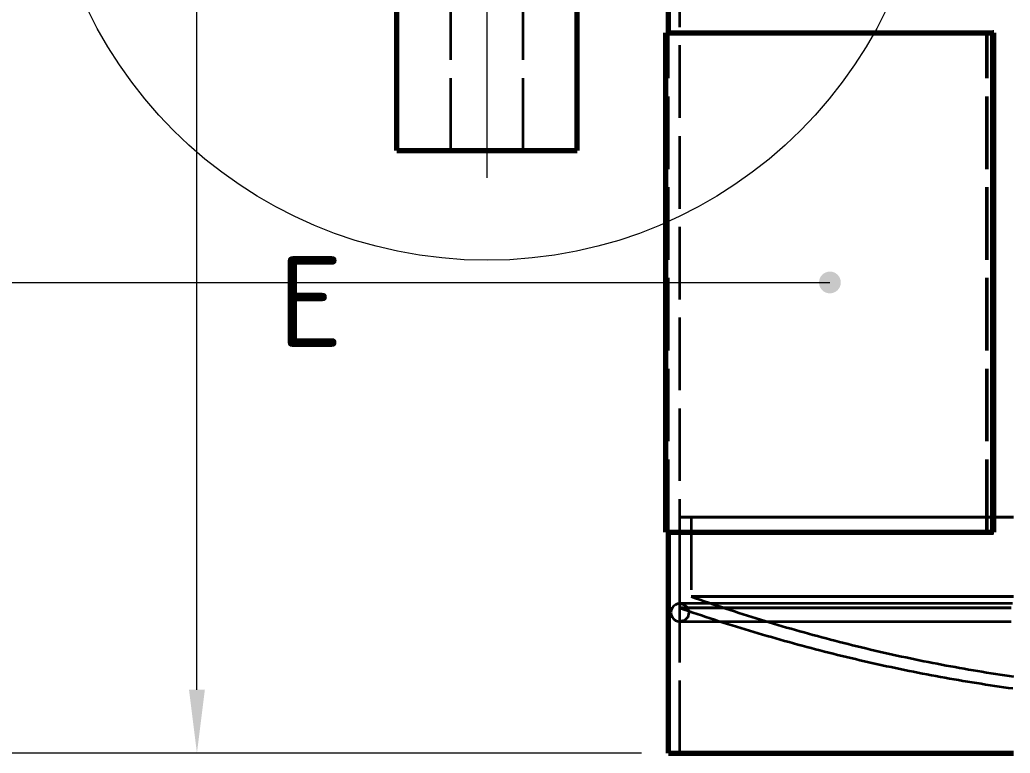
# Model space of a CAD drawing. Header units: millimetres. Extents: x 0 to 2382, y 0 to 420.
# Drawn here: x 94 to 148.6, y 173.4 to 213.8 of the extents above; entities that cross this region are included whole.
import ezdxf
from ezdxf.enums import TextEntityAlignment as Align

# ---------------------------------------------------------------- set-up
doc = ezdxf.new("R2010")
doc.units = ezdxf.units.MM
doc.linetypes.add('IRAM-E-TRAZOS', pattern=[5, 4, -1])
doc.linetypes.add('IRAM-F-TRAZO-PUNTO', pattern=[20, 15, -2, 1, -2])
for name, color, linetype, lineweight in [('01-VISIBLE', 7, 'CONTINUOUS', 70), ('02-OCULTA', 4, 'IRAM-E-TRAZOS', 35), ('03-EJE', 1, 'IRAM-F-TRAZO-PUNTO', 18), ('04-COTA', 3, 'CONTINUOUS', 18), ('06-TEXTO', 7, 'CONTINUOUS', 25), ('08-FINA', 5, 'CONTINUOUS', 18)]:
    doc.layers.add(name, color=color, linetype=linetype, lineweight=lineweight)
doc.styles.add('ISO3098', font='isocpeur.ttf')
doc.dimstyles.new('FLAMA-IRAM', dxfattribs={"dimtxt": 3.5, "dimasz": 3.5, "dimexe": 2, "dimexo": 1.5, "dimgap": 1, "dimtad": 1, "dimdec": 1, "dimtxsty": 'ISO3098', "dimblk": 'IRAM_FLECHA', "dimblk1": 'IRAM_FLECHA', "dimblk2": 'IRAM_FLECHA', "dimcen": 2.5, "dimclrd": 256, "dimclre": 256, "dimclrt": 256, "dimazin": 3, "dimtfac": 1, "dimtmove": 0, "dimatfit": 3, "dimlwd": 18, "dimlwe": 18})

# ---------------------------------------------------------------- blocks, each defined once
blk = doc.blocks.new('IRAM_FLECHA')
blk.add_solid([(0, 0), (-1, 0.125), (-1, -0.125)])

msp = doc.modelspace()

# ---------------------------------------------------------------- hatches: boundary and pattern name
at = {"layer": '08-FINA'}
h = msp.add_hatch(color=7, dxfattribs=at)
h.dxf.hatch_style = 1
edge = h.paths.add_edge_path()
edge.add_arc((138.656, 199.298), 0.6, 0, 360)

# ---------------------------------------------------------------- linework, layer by layer
at = {"layer": '01-VISIBLE'}
for p, q in [((114.795, 206.563), (114.795, 236.613)), ((124.745, 206.563), (124.745, 219.5)), ((129.77, 213.048), (129.77, 214.548)), ((129.62, 185.548), (129.62, 213.048)), ((147.629, 185.548), (147.629, 213.048)), ((147.693, 213.048), (147.629, 213.048)), ((147.693, 185.548), (147.693, 213.048)), ((129.77, 173.363), (129.77, 185.548)), ((147.693, 185.548), (147.629, 185.548))]:
    msp.add_line(p, q, dxfattribs=at)
for points in [[(129.62, 213.048), (129.87, 213.048), (130.12, 213.048), (130.37, 213.048), (130.621, 213.048), (130.871, 213.048), (131.121, 213.048), (131.371, 213.048), (131.621, 213.048), (131.871, 213.048), (132.121, 213.048), (132.371, 213.048), (132.622, 213.048), (132.872, 213.048), (133.122, 213.048), (133.372, 213.048), (133.622, 213.048), (133.872, 213.048), (134.122, 213.048), (134.372, 213.048), (134.623, 213.048), (134.873, 213.048), (135.123, 213.048), (135.373, 213.048), (135.623, 213.048), (135.873, 213.048), (136.123, 213.048), (136.374, 213.048), (136.624, 213.048), (136.874, 213.048), (137.124, 213.048), (137.374, 213.048), (137.624, 213.048), (137.874, 213.048), (138.124, 213.048), (138.375, 213.048), (138.625, 213.048), (138.875, 213.048), (139.125, 213.048), (139.375, 213.048), (139.625, 213.048), (139.875, 213.048), (140.125, 213.048), (140.376, 213.048), (140.626, 213.048), (140.876, 213.048), (141.126, 213.048), (141.376, 213.048), (141.626, 213.048), (141.876, 213.048), (142.127, 213.048), (142.377, 213.048), (142.627, 213.048), (142.877, 213.048), (143.127, 213.048), (143.377, 213.048), (143.627, 213.048), (143.877, 213.048), (144.128, 213.048), (144.378, 213.048), (144.628, 213.048), (144.878, 213.048), (145.128, 213.048), (145.378, 213.048), (145.628, 213.048), (145.878, 213.048), (146.129, 213.048), (146.379, 213.048), (146.629, 213.048), (146.879, 213.048), (147.129, 213.048), (147.379, 213.048), (147.629, 213.048)], [(114.795, 206.563), (115.05, 206.563), (115.305, 206.563), (115.56, 206.563), (115.816, 206.563), (116.071, 206.563), (116.326, 206.563), (116.581, 206.563), (116.836, 206.563), (117.091, 206.563), (117.346, 206.563), (117.601, 206.563), (117.857, 206.563), (118.112, 206.563), (118.367, 206.563), (118.622, 206.563), (118.877, 206.563), (119.132, 206.563), (119.387, 206.563), (119.642, 206.563), (119.898, 206.563), (120.153, 206.563), (120.408, 206.563), (120.663, 206.563), (120.918, 206.563), (121.173, 206.563), (121.428, 206.563), (121.683, 206.563), (121.939, 206.563), (122.194, 206.563), (122.449, 206.563), (122.704, 206.563), (122.959, 206.563), (123.214, 206.563), (123.469, 206.563), (123.724, 206.563), (123.98, 206.563), (124.235, 206.563), (124.49, 206.563), (124.745, 206.563)], [(129.62, 185.548), (129.87, 185.548), (130.12, 185.548), (130.37, 185.548), (130.621, 185.548), (130.871, 185.548), (131.121, 185.548), (131.371, 185.548), (131.621, 185.548), (131.871, 185.548), (132.121, 185.548), (132.371, 185.548), (132.622, 185.548), (132.872, 185.548), (133.122, 185.548), (133.372, 185.548), (133.622, 185.548), (133.872, 185.548), (134.122, 185.548), (134.372, 185.548), (134.623, 185.548), (134.873, 185.548), (135.123, 185.548), (135.373, 185.548), (135.623, 185.548), (135.873, 185.548), (136.123, 185.548), (136.374, 185.548), (136.624, 185.548), (136.874, 185.548), (137.124, 185.548), (137.374, 185.548), (137.624, 185.548), (137.874, 185.548), (138.124, 185.548), (138.375, 185.548), (138.625, 185.548), (138.875, 185.548), (139.125, 185.548), (139.375, 185.548), (139.625, 185.548), (139.875, 185.548), (140.125, 185.548), (140.376, 185.548), (140.626, 185.548), (140.876, 185.548), (141.126, 185.548), (141.376, 185.548), (141.626, 185.548), (141.876, 185.548), (142.127, 185.548), (142.377, 185.548), (142.627, 185.548), (142.877, 185.548), (143.127, 185.548), (143.377, 185.548), (143.627, 185.548), (143.877, 185.548), (144.128, 185.548), (144.378, 185.548), (144.628, 185.548), (144.878, 185.548), (145.128, 185.548), (145.378, 185.548), (145.628, 185.548), (145.878, 185.548), (146.129, 185.548), (146.379, 185.548), (146.629, 185.548), (146.879, 185.548), (147.129, 185.548), (147.379, 185.548), (147.629, 185.548)], [(129.77, 173.363), (130.02, 173.363), (130.27, 173.363), (130.52, 173.363), (130.77, 173.363), (131.02, 173.363), (131.27, 173.363), (131.52, 173.363), (131.77, 173.363), (132.02, 173.363), (132.27, 173.363), (132.52, 173.363), (132.77, 173.363), (133.02, 173.363), (133.27, 173.363), (133.52, 173.363), (133.77, 173.363), (134.02, 173.363), (134.27, 173.363), (134.52, 173.363), (134.77, 173.363), (135.02, 173.363), (135.27, 173.363), (135.52, 173.363), (135.77, 173.363), (136.02, 173.363), (136.27, 173.363), (136.52, 173.363), (136.77, 173.363), (137.02, 173.363), (137.27, 173.363), (137.52, 173.363), (137.77, 173.363), (138.02, 173.363), (138.27, 173.363), (138.52, 173.363), (138.77, 173.363), (139.02, 173.363), (139.27, 173.363), (139.52, 173.363), (139.77, 173.363), (140.02, 173.363), (140.27, 173.363), (140.52, 173.363), (140.77, 173.363), (141.02, 173.363), (141.27, 173.363), (141.52, 173.363), (141.77, 173.363), (142.02, 173.363), (142.27, 173.363), (142.52, 173.363), (142.77, 173.363), (143.02, 173.363), (143.27, 173.363), (143.52, 173.363), (143.77, 173.363), (144.02, 173.363), (144.27, 173.363), (144.52, 173.363), (144.77, 173.363), (145.02, 173.363), (145.27, 173.363), (145.52, 173.363), (145.77, 173.363), (146.02, 173.363), (146.27, 173.363), (146.52, 173.363), (146.77, 173.363), (147.02, 173.363), (147.27, 173.363), (147.52, 173.363), (147.77, 173.363), (148.02, 173.363), (148.27, 173.363), (148.52, 173.363), (148.77, 173.363)]]:
    msp.add_lwpolyline(points, dxfattribs=at)
at = {"layer": '02-OCULTA'}
for p, q in [((130.395, 173.363), (130.395, 301.544)), ((117.77, 206.563), (117.77, 243.313)), ((121.77, 206.563), (121.77, 243.313)), ((129.77, 185.548), (129.77, 213.048)), ((129.77, 185.548), (129.77, 213.048)), ((147.276, 185.548), (147.276, 213.048)), ((147.341, 213.048), (147.276, 213.048)), ((147.341, 185.548), (147.341, 213.048)), ((130.395, 181.363), (130.395, 186.363)), ((131.02, 186.363), (131.02, 181.988)), ((147.341, 185.548), (147.276, 185.548))]:
    msp.add_line(p, q, dxfattribs=at)
for points in [[(147.276, 213.048), (147.023, 213.048), (146.771, 213.048), (146.519, 213.048), (146.267, 213.048), (146.015, 213.048), (145.762, 213.048), (145.51, 213.048), (145.258, 213.048), (145.006, 213.048), (144.753, 213.048), (144.501, 213.048), (144.249, 213.048), (143.997, 213.048), (143.745, 213.048), (143.492, 213.048), (143.24, 213.048), (142.988, 213.048), (142.736, 213.048), (142.483, 213.048), (142.231, 213.048), (141.979, 213.048), (141.727, 213.048), (141.475, 213.048), (141.222, 213.048), (140.97, 213.048), (140.718, 213.048), (140.466, 213.048), (140.213, 213.048), (139.961, 213.048), (139.709, 213.048), (139.457, 213.048), (139.205, 213.048), (138.952, 213.048), (138.7, 213.048), (138.448, 213.048), (138.196, 213.048), (137.943, 213.048), (137.691, 213.048), (137.439, 213.048), (137.187, 213.048), (136.935, 213.048), (136.682, 213.048), (136.43, 213.048), (136.178, 213.048), (135.926, 213.048), (135.673, 213.048), (135.421, 213.048), (135.169, 213.048), (134.917, 213.048), (134.664, 213.048), (134.412, 213.048), (134.16, 213.048), (133.908, 213.048), (133.656, 213.048), (133.403, 213.048), (133.151, 213.048), (132.899, 213.048), (132.647, 213.048), (132.394, 213.048), (132.142, 213.048), (131.89, 213.048), (131.638, 213.048), (131.386, 213.048), (131.133, 213.048), (130.881, 213.048), (130.629, 213.048), (130.377, 213.048), (130.124, 213.048), (129.872, 213.048), (129.62, 213.048)], [(147.341, 213.048), (147.09, 213.048), (146.839, 213.048), (146.588, 213.048), (146.337, 213.048), (146.086, 213.048), (145.835, 213.048), (145.584, 213.048), (145.333, 213.048), (145.082, 213.048), (144.831, 213.048), (144.58, 213.048), (144.329, 213.048), (144.078, 213.048), (143.827, 213.048), (143.576, 213.048), (143.325, 213.048), (143.074, 213.048), (142.823, 213.048), (142.571, 213.048), (142.32, 213.048), (142.069, 213.048), (141.818, 213.048), (141.567, 213.048), (141.316, 213.048), (141.065, 213.048), (140.814, 213.048), (140.563, 213.048), (140.312, 213.048), (140.061, 213.048), (139.81, 213.048), (139.559, 213.048), (139.308, 213.048), (139.057, 213.048), (138.806, 213.048), (138.555, 213.048), (138.304, 213.048), (138.053, 213.048), (137.802, 213.048), (137.551, 213.048), (137.3, 213.048), (137.049, 213.048), (136.798, 213.048), (136.547, 213.048), (136.296, 213.048), (136.045, 213.048), (135.794, 213.048), (135.543, 213.048), (135.292, 213.048), (135.041, 213.048), (134.79, 213.048), (134.539, 213.048), (134.288, 213.048), (134.037, 213.048), (133.786, 213.048), (133.535, 213.048), (133.284, 213.048), (133.033, 213.048), (132.782, 213.048), (132.531, 213.048), (132.28, 213.048), (132.029, 213.048), (131.778, 213.048), (131.527, 213.048), (131.276, 213.048), (131.025, 213.048), (130.774, 213.048), (130.523, 213.048), (130.272, 213.048), (130.021, 213.048), (129.77, 213.048)], [(129.77, 213.048), (130.022, 213.048), (130.275, 213.048), (130.527, 213.048), (130.78, 213.048), (131.032, 213.048), (131.285, 213.048), (131.537, 213.048), (131.789, 213.048), (132.042, 213.048), (132.294, 213.048), (132.547, 213.048), (132.799, 213.048), (133.052, 213.048), (133.304, 213.048), (133.556, 213.048), (133.809, 213.048), (134.061, 213.048), (134.314, 213.048), (134.566, 213.048), (134.819, 213.048), (135.071, 213.048), (135.324, 213.048), (135.576, 213.048), (135.828, 213.048), (136.081, 213.048), (136.333, 213.048), (136.586, 213.048), (136.838, 213.048), (137.091, 213.048), (137.343, 213.048), (137.595, 213.048), (137.848, 213.048), (138.1, 213.048), (138.353, 213.048), (138.605, 213.048), (138.858, 213.048), (139.11, 213.048), (139.362, 213.048), (139.615, 213.048), (139.867, 213.048), (140.12, 213.048), (140.372, 213.048), (140.625, 213.048), (140.877, 213.048), (141.129, 213.048), (141.382, 213.048), (141.634, 213.048), (141.887, 213.048), (142.139, 213.048), (142.392, 213.048), (142.644, 213.048), (142.896, 213.048), (143.149, 213.048), (143.401, 213.048), (143.654, 213.048), (143.906, 213.048), (144.159, 213.048), (144.411, 213.048), (144.663, 213.048), (144.916, 213.048), (145.168, 213.048), (145.421, 213.048), (145.673, 213.048), (145.926, 213.048), (146.178, 213.048), (146.431, 213.048), (146.683, 213.048), (146.935, 213.048), (147.188, 213.048), (147.44, 213.048), (147.693, 213.048)], [(124.745, 206.563), (124.49, 206.563), (124.235, 206.563), (123.98, 206.563), (123.724, 206.563), (123.469, 206.563), (123.214, 206.563), (122.959, 206.563), (122.704, 206.563), (122.449, 206.563), (122.194, 206.563), (121.939, 206.563), (121.683, 206.563), (121.428, 206.563), (121.173, 206.563), (120.918, 206.563), (120.663, 206.563), (120.408, 206.563), (120.153, 206.563), (119.898, 206.563), (119.642, 206.563), (119.387, 206.563), (119.132, 206.563), (118.877, 206.563), (118.622, 206.563), (118.367, 206.563), (118.112, 206.563), (117.857, 206.563), (117.601, 206.563), (117.346, 206.563), (117.091, 206.563), (116.836, 206.563), (116.581, 206.563), (116.326, 206.563), (116.071, 206.563), (115.816, 206.563), (115.56, 206.563), (115.305, 206.563), (115.05, 206.563), (114.795, 206.563)], [(121.77, 206.563), (121.52, 206.563), (121.27, 206.563), (121.02, 206.563), (120.77, 206.563), (120.52, 206.563), (120.27, 206.563), (120.02, 206.563), (119.77, 206.563), (119.52, 206.563), (119.27, 206.563), (119.02, 206.563), (118.77, 206.563), (118.52, 206.563), (118.27, 206.563), (118.02, 206.563), (117.77, 206.563)], [(117.77, 206.563), (118.02, 206.563), (118.27, 206.563), (118.52, 206.563), (118.77, 206.563), (119.02, 206.563), (119.27, 206.563), (119.52, 206.563), (119.77, 206.563), (120.02, 206.563), (120.27, 206.563), (120.52, 206.563), (120.77, 206.563), (121.02, 206.563), (121.27, 206.563), (121.52, 206.563), (121.77, 206.563)], [(148.645, 186.363), (148.395, 186.363), (148.145, 186.363), (147.895, 186.363), (147.645, 186.363), (147.395, 186.363), (147.145, 186.363), (146.895, 186.363), (146.645, 186.363), (146.395, 186.363), (146.145, 186.363), (145.895, 186.363), (145.645, 186.363), (145.395, 186.363), (145.145, 186.363), (144.895, 186.363), (144.645, 186.363), (144.395, 186.363), (144.145, 186.363), (143.895, 186.363), (143.645, 186.363), (143.395, 186.363), (143.145, 186.363), (142.895, 186.363), (142.645, 186.363), (142.395, 186.363), (142.145, 186.363), (141.895, 186.363), (141.645, 186.363), (141.395, 186.363), (141.145, 186.363), (140.895, 186.363), (140.645, 186.363), (140.395, 186.363), (140.145, 186.363), (139.895, 186.363), (139.645, 186.363), (139.395, 186.363), (139.145, 186.363), (138.895, 186.363), (138.645, 186.363), (138.395, 186.363), (138.145, 186.363), (137.895, 186.363), (137.645, 186.363), (137.395, 186.363), (137.145, 186.363), (136.895, 186.363), (136.645, 186.363), (136.395, 186.363), (136.145, 186.363), (135.895, 186.363), (135.645, 186.363), (135.395, 186.363), (135.145, 186.363), (134.895, 186.363), (134.645, 186.363), (134.395, 186.363), (134.145, 186.363), (133.895, 186.363), (133.645, 186.363), (133.395, 186.363), (133.145, 186.363), (132.895, 186.363), (132.645, 186.363), (132.395, 186.363), (132.145, 186.363), (131.895, 186.363), (131.645, 186.363), (131.395, 186.363), (131.145, 186.363), (130.895, 186.363), (130.645, 186.363), (130.395, 186.363)], [(130.395, 186.363), (130.645, 186.363), (130.895, 186.363), (131.145, 186.363), (131.395, 186.363), (131.645, 186.363), (131.895, 186.363), (132.145, 186.363), (132.395, 186.363), (132.645, 186.363), (132.895, 186.363), (133.145, 186.363), (133.395, 186.363), (133.645, 186.363), (133.895, 186.363), (134.145, 186.363), (134.395, 186.363), (134.645, 186.363), (134.895, 186.363), (135.145, 186.363), (135.395, 186.363), (135.645, 186.363), (135.895, 186.363), (136.145, 186.363), (136.395, 186.363), (136.645, 186.363), (136.895, 186.363), (137.145, 186.363), (137.395, 186.363), (137.645, 186.363), (137.895, 186.363), (138.145, 186.363), (138.395, 186.363), (138.645, 186.363), (138.895, 186.363), (139.145, 186.363), (139.395, 186.363), (139.645, 186.363), (139.895, 186.363), (140.145, 186.363), (140.395, 186.363), (140.645, 186.363), (140.895, 186.363), (141.145, 186.363), (141.395, 186.363), (141.645, 186.363), (141.895, 186.363), (142.145, 186.363), (142.395, 186.363), (142.645, 186.363), (142.895, 186.363), (143.145, 186.363), (143.395, 186.363), (143.645, 186.363), (143.895, 186.363), (144.145, 186.363), (144.395, 186.363), (144.645, 186.363), (144.895, 186.363), (145.145, 186.363), (145.395, 186.363), (145.645, 186.363), (145.895, 186.363), (146.145, 186.363), (146.395, 186.363), (146.645, 186.363), (146.895, 186.363), (147.145, 186.363), (147.395, 186.363), (147.645, 186.363), (147.895, 186.363), (148.145, 186.363), (148.395, 186.363), (148.645, 186.363)], [(148.77, 186.363), (148.52, 186.363), (148.27, 186.363), (148.02, 186.363), (147.77, 186.363), (147.52, 186.363), (147.27, 186.363), (147.02, 186.363), (146.77, 186.363), (146.52, 186.363), (146.27, 186.363), (146.02, 186.363), (145.77, 186.363), (145.52, 186.363), (145.27, 186.363), (145.02, 186.363), (144.77, 186.363), (144.52, 186.363), (144.27, 186.363), (144.02, 186.363), (143.77, 186.363), (143.52, 186.363), (143.27, 186.363), (143.02, 186.363), (142.77, 186.363), (142.52, 186.363), (142.27, 186.363), (142.02, 186.363), (141.77, 186.363), (141.52, 186.363), (141.27, 186.363), (141.02, 186.363), (140.77, 186.363), (140.52, 186.363), (140.27, 186.363), (140.02, 186.363), (139.77, 186.363), (139.52, 186.363), (139.27, 186.363), (139.02, 186.363), (138.77, 186.363), (138.52, 186.363), (138.27, 186.363), (138.02, 186.363), (137.77, 186.363), (137.52, 186.363), (137.27, 186.363), (137.02, 186.363), (136.77, 186.363), (136.52, 186.363), (136.27, 186.363), (136.02, 186.363), (135.77, 186.363), (135.52, 186.363), (135.27, 186.363), (135.02, 186.363), (134.77, 186.363), (134.52, 186.363), (134.27, 186.363), (134.02, 186.363), (133.77, 186.363), (133.52, 186.363), (133.27, 186.363), (133.02, 186.363), (132.77, 186.363), (132.52, 186.363), (132.27, 186.363), (132.02, 186.363), (131.77, 186.363), (131.52, 186.363), (131.27, 186.363), (131.02, 186.363)], [(131.02, 186.363), (131.27, 186.363), (131.52, 186.363), (131.77, 186.363), (132.02, 186.363), (132.27, 186.363), (132.52, 186.363), (132.77, 186.363), (133.02, 186.363), (133.27, 186.363), (133.52, 186.363), (133.77, 186.363), (134.02, 186.363), (134.27, 186.363), (134.52, 186.363), (134.77, 186.363), (135.02, 186.363), (135.27, 186.363), (135.52, 186.363), (135.77, 186.363), (136.02, 186.363), (136.27, 186.363), (136.52, 186.363), (136.77, 186.363), (137.02, 186.363), (137.27, 186.363), (137.52, 186.363), (137.77, 186.363), (138.02, 186.363), (138.27, 186.363), (138.52, 186.363), (138.77, 186.363), (139.02, 186.363), (139.27, 186.363), (139.52, 186.363), (139.77, 186.363), (140.02, 186.363), (140.27, 186.363), (140.52, 186.363), (140.77, 186.363), (141.02, 186.363), (141.27, 186.363), (141.52, 186.363), (141.77, 186.363), (142.02, 186.363), (142.27, 186.363), (142.52, 186.363), (142.77, 186.363), (143.02, 186.363), (143.27, 186.363), (143.52, 186.363), (143.77, 186.363), (144.02, 186.363), (144.27, 186.363), (144.52, 186.363), (144.77, 186.363), (145.02, 186.363), (145.27, 186.363), (145.52, 186.363), (145.77, 186.363), (146.02, 186.363), (146.27, 186.363), (146.52, 186.363), (146.77, 186.363), (147.02, 186.363), (147.27, 186.363), (147.52, 186.363), (147.77, 186.363), (148.02, 186.363), (148.27, 186.363), (148.52, 186.363), (148.77, 186.363)], [(147.276, 185.548), (147.023, 185.548), (146.771, 185.548), (146.519, 185.548), (146.267, 185.548), (146.015, 185.548), (145.762, 185.548), (145.51, 185.548), (145.258, 185.548), (145.006, 185.548), (144.753, 185.548), (144.501, 185.548), (144.249, 185.548), (143.997, 185.548), (143.745, 185.548), (143.492, 185.548), (143.24, 185.548), (142.988, 185.548), (142.736, 185.548), (142.483, 185.548), (142.231, 185.548), (141.979, 185.548), (141.727, 185.548), (141.475, 185.548), (141.222, 185.548), (140.97, 185.548), (140.718, 185.548), (140.466, 185.548), (140.213, 185.548), (139.961, 185.548), (139.709, 185.548), (139.457, 185.548), (139.205, 185.548), (138.952, 185.548), (138.7, 185.548), (138.448, 185.548), (138.196, 185.548), (137.943, 185.548), (137.691, 185.548), (137.439, 185.548), (137.187, 185.548), (136.935, 185.548), (136.682, 185.548), (136.43, 185.548), (136.178, 185.548), (135.926, 185.548), (135.673, 185.548), (135.421, 185.548), (135.169, 185.548), (134.917, 185.548), (134.664, 185.548), (134.412, 185.548), (134.16, 185.548), (133.908, 185.548), (133.656, 185.548), (133.403, 185.548), (133.151, 185.548), (132.899, 185.548), (132.647, 185.548), (132.394, 185.548), (132.142, 185.548), (131.89, 185.548), (131.638, 185.548), (131.386, 185.548), (131.133, 185.548), (130.881, 185.548), (130.629, 185.548), (130.377, 185.548), (130.124, 185.548), (129.872, 185.548), (129.62, 185.548)], [(147.341, 185.548), (147.09, 185.548), (146.839, 185.548), (146.588, 185.548), (146.337, 185.548), (146.086, 185.548), (145.835, 185.548), (145.584, 185.548), (145.333, 185.548), (145.082, 185.548), (144.831, 185.548), (144.58, 185.548), (144.329, 185.548), (144.078, 185.548), (143.827, 185.548), (143.576, 185.548), (143.325, 185.548), (143.074, 185.548), (142.823, 185.548), (142.571, 185.548), (142.32, 185.548), (142.069, 185.548), (141.818, 185.548), (141.567, 185.548), (141.316, 185.548), (141.065, 185.548), (140.814, 185.548), (140.563, 185.548), (140.312, 185.548), (140.061, 185.548), (139.81, 185.548), (139.559, 185.548), (139.308, 185.548), (139.057, 185.548), (138.806, 185.548), (138.555, 185.548), (138.304, 185.548), (138.053, 185.548), (137.802, 185.548), (137.551, 185.548), (137.3, 185.548), (137.049, 185.548), (136.798, 185.548), (136.547, 185.548), (136.296, 185.548), (136.045, 185.548), (135.794, 185.548), (135.543, 185.548), (135.292, 185.548), (135.041, 185.548), (134.79, 185.548), (134.539, 185.548), (134.288, 185.548), (134.037, 185.548), (133.786, 185.548), (133.535, 185.548), (133.284, 185.548), (133.033, 185.548), (132.782, 185.548), (132.531, 185.548), (132.28, 185.548), (132.029, 185.548), (131.778, 185.548), (131.527, 185.548), (131.276, 185.548), (131.025, 185.548), (130.774, 185.548), (130.523, 185.548), (130.272, 185.548), (130.021, 185.548), (129.77, 185.548)], [(129.77, 185.548), (130.022, 185.548), (130.275, 185.548), (130.527, 185.548), (130.78, 185.548), (131.032, 185.548), (131.285, 185.548), (131.537, 185.548), (131.789, 185.548), (132.042, 185.548), (132.294, 185.548), (132.547, 185.548), (132.799, 185.548), (133.052, 185.548), (133.304, 185.548), (133.556, 185.548), (133.809, 185.548), (134.061, 185.548), (134.314, 185.548), (134.566, 185.548), (134.819, 185.548), (135.071, 185.548), (135.324, 185.548), (135.576, 185.548), (135.828, 185.548), (136.081, 185.548), (136.333, 185.548), (136.586, 185.548), (136.838, 185.548), (137.091, 185.548), (137.343, 185.548), (137.595, 185.548), (137.848, 185.548), (138.1, 185.548), (138.353, 185.548), (138.605, 185.548), (138.858, 185.548), (139.11, 185.548), (139.362, 185.548), (139.615, 185.548), (139.867, 185.548), (140.12, 185.548), (140.372, 185.548), (140.625, 185.548), (140.877, 185.548), (141.129, 185.548), (141.382, 185.548), (141.634, 185.548), (141.887, 185.548), (142.139, 185.548), (142.392, 185.548), (142.644, 185.548), (142.896, 185.548), (143.149, 185.548), (143.401, 185.548), (143.654, 185.548), (143.906, 185.548), (144.159, 185.548), (144.411, 185.548), (144.663, 185.548), (144.916, 185.548), (145.168, 185.548), (145.421, 185.548), (145.673, 185.548), (145.926, 185.548), (146.178, 185.548), (146.431, 185.548), (146.683, 185.548), (146.935, 185.548), (147.188, 185.548), (147.44, 185.548), (147.693, 185.548)], [(148.77, 181.988), (148.52, 181.988), (148.27, 181.988), (148.02, 181.988), (147.77, 181.988), (147.52, 181.988), (147.27, 181.988), (147.02, 181.988), (146.77, 181.988), (146.52, 181.988), (146.27, 181.988), (146.02, 181.988), (145.77, 181.988), (145.52, 181.988), (145.27, 181.988), (145.02, 181.988), (144.77, 181.988), (144.52, 181.988), (144.27, 181.988), (144.02, 181.988), (143.77, 181.988), (143.52, 181.988), (143.27, 181.988), (143.02, 181.988), (142.77, 181.988), (142.52, 181.988), (142.27, 181.988), (142.02, 181.988), (141.77, 181.988), (141.52, 181.988), (141.27, 181.988), (141.02, 181.988), (140.77, 181.988), (140.52, 181.988), (140.27, 181.988), (140.02, 181.988), (139.77, 181.988), (139.52, 181.988), (139.27, 181.988), (139.02, 181.988), (138.77, 181.988), (138.52, 181.988), (138.27, 181.988), (138.02, 181.988), (137.77, 181.988), (137.52, 181.988), (137.27, 181.988), (137.02, 181.988), (136.77, 181.988), (136.52, 181.988), (136.27, 181.988), (136.02, 181.988), (135.77, 181.988), (135.52, 181.988), (135.27, 181.988), (135.02, 181.988), (134.77, 181.988), (134.52, 181.988), (134.27, 181.988), (134.02, 181.988), (133.77, 181.988), (133.52, 181.988), (133.27, 181.988), (133.02, 181.988), (132.77, 181.988), (132.52, 181.988), (132.27, 181.988), (132.02, 181.988), (131.77, 181.988), (131.52, 181.988), (131.27, 181.988), (131.02, 181.988)], [(131.02, 181.988), (131.27, 181.988), (131.52, 181.988), (131.77, 181.988), (132.02, 181.988), (132.27, 181.988), (132.52, 181.988), (132.77, 181.988), (133.02, 181.988), (133.27, 181.988), (133.52, 181.988), (133.77, 181.988), (134.02, 181.988), (134.27, 181.988), (134.52, 181.988), (134.77, 181.988), (135.02, 181.988), (135.27, 181.988), (135.52, 181.988), (135.77, 181.988), (136.02, 181.988), (136.27, 181.988), (136.52, 181.988), (136.77, 181.988), (137.02, 181.988), (137.27, 181.988), (137.52, 181.988), (137.77, 181.988), (138.02, 181.988), (138.27, 181.988), (138.52, 181.988), (138.77, 181.988), (139.02, 181.988), (139.27, 181.988), (139.52, 181.988), (139.77, 181.988), (140.02, 181.988), (140.27, 181.988), (140.52, 181.988), (140.77, 181.988), (141.02, 181.988), (141.27, 181.988), (141.52, 181.988), (141.77, 181.988), (142.02, 181.988), (142.27, 181.988), (142.52, 181.988), (142.77, 181.988), (143.02, 181.988), (143.27, 181.988), (143.52, 181.988), (143.77, 181.988), (144.02, 181.988), (144.27, 181.988), (144.52, 181.988), (144.77, 181.988), (145.02, 181.988), (145.27, 181.988), (145.52, 181.988), (145.77, 181.988), (146.02, 181.988), (146.27, 181.988), (146.52, 181.988), (146.77, 181.988), (147.02, 181.988), (147.27, 181.988), (147.52, 181.988), (147.77, 181.988), (148.02, 181.988), (148.27, 181.988), (148.52, 181.988), (148.77, 181.988)], [(131.02, 181.988), (131.257, 181.905), (131.494, 181.822), (131.731, 181.74), (131.968, 181.659), (132.205, 181.578), (132.443, 181.498), (132.681, 181.418), (132.919, 181.339), (133.158, 181.26), (133.396, 181.183), (133.635, 181.105), (133.874, 181.029), (134.113, 180.953), (134.352, 180.878), (134.592, 180.803), (134.831, 180.729), (135.071, 180.655), (135.311, 180.582), (135.551, 180.51), (135.792, 180.439), (136.033, 180.368), (136.273, 180.297), (136.514, 180.228), (136.756, 180.159), (136.997, 180.09), (137.238, 180.022), (137.48, 179.955), (137.722, 179.889), (137.964, 179.823), (138.206, 179.758), (138.449, 179.693), (138.692, 179.629), (138.934, 179.566), (139.177, 179.503), (139.42, 179.442), (139.664, 179.38), (139.907, 179.32), (140.151, 179.26), (140.394, 179.2), (140.638, 179.142), (140.883, 179.084), (141.127, 179.027), (141.371, 178.97), (141.616, 178.914), (141.86, 178.859), (142.105, 178.804), (142.35, 178.75), (142.596, 178.697), (142.841, 178.645), (143.086, 178.593), (143.332, 178.542), (143.578, 178.491), (143.824, 178.441), (144.07, 178.392), (144.316, 178.344), (144.562, 178.296), (144.809, 178.249), (145.055, 178.203), (145.302, 178.157), (145.549, 178.112), (145.796, 178.068), (146.043, 178.024), (146.29, 177.982), (146.537, 177.939), (146.785, 177.898), (147.032, 177.857), (147.28, 177.817), (147.528, 177.778), (147.775, 177.739), (148.023, 177.702), (148.272, 177.664), (148.52, 177.628), (148.768, 177.592)], [(130.395, 181.613), (130.266, 181.596), (130.145, 181.546), (130.041, 181.466), (129.962, 181.363), (129.912, 181.242), (129.895, 181.113)], [(129.895, 181.113), (129.912, 180.983), (129.962, 180.863), (130.041, 180.759), (130.145, 180.68), (130.266, 180.63), (130.395, 180.613)], [(148.72, 181.613), (148.469, 181.613), (148.218, 181.613), (147.967, 181.613), (147.716, 181.613), (147.465, 181.613), (147.214, 181.613), (146.963, 181.613), (146.712, 181.613), (146.461, 181.613), (146.21, 181.613), (145.959, 181.613), (145.708, 181.613), (145.457, 181.613), (145.206, 181.613), (144.955, 181.613), (144.704, 181.613), (144.453, 181.613), (144.202, 181.613), (143.951, 181.613), (143.7, 181.613), (143.449, 181.613), (143.198, 181.613), (142.947, 181.613), (142.696, 181.613), (142.445, 181.613), (142.194, 181.613), (141.943, 181.613), (141.691, 181.613), (141.44, 181.613), (141.189, 181.613), (140.938, 181.613), (140.687, 181.613), (140.436, 181.613), (140.185, 181.613), (139.934, 181.613), (139.683, 181.613), (139.432, 181.613), (139.181, 181.613), (138.93, 181.613), (138.679, 181.613), (138.428, 181.613), (138.177, 181.613), (137.926, 181.613), (137.675, 181.613), (137.424, 181.613), (137.173, 181.613), (136.922, 181.613), (136.671, 181.613), (136.42, 181.613), (136.169, 181.613), (135.918, 181.613), (135.667, 181.613), (135.416, 181.613), (135.165, 181.613), (134.914, 181.613), (134.663, 181.613), (134.412, 181.613), (134.16, 181.613), (133.909, 181.613), (133.658, 181.613), (133.407, 181.613), (133.156, 181.613), (132.905, 181.613), (132.654, 181.613), (132.403, 181.613), (132.152, 181.613), (131.901, 181.613), (131.65, 181.613), (131.399, 181.613), (131.148, 181.613), (130.897, 181.613), (130.646, 181.613), (130.395, 181.613)], [(148.72, 181.613), (148.469, 181.613), (148.218, 181.613), (147.967, 181.613), (147.716, 181.613), (147.465, 181.613), (147.214, 181.613), (146.963, 181.613), (146.712, 181.613), (146.461, 181.613), (146.21, 181.613), (145.959, 181.613), (145.708, 181.613), (145.457, 181.613), (145.206, 181.613), (144.955, 181.613), (144.704, 181.613), (144.453, 181.613), (144.202, 181.613), (143.951, 181.613), (143.7, 181.613), (143.449, 181.613), (143.198, 181.613), (142.947, 181.613), (142.696, 181.613), (142.445, 181.613), (142.194, 181.613), (141.943, 181.613), (141.691, 181.613), (141.44, 181.613), (141.189, 181.613), (140.938, 181.613), (140.687, 181.613), (140.436, 181.613), (140.185, 181.613), (139.934, 181.613), (139.683, 181.613), (139.432, 181.613), (139.181, 181.613), (138.93, 181.613), (138.679, 181.613), (138.428, 181.613), (138.177, 181.613), (137.926, 181.613), (137.675, 181.613), (137.424, 181.613), (137.173, 181.613), (136.922, 181.613), (136.671, 181.613), (136.42, 181.613), (136.169, 181.613), (135.918, 181.613), (135.667, 181.613), (135.416, 181.613), (135.165, 181.613), (134.914, 181.613), (134.663, 181.613), (134.412, 181.613), (134.16, 181.613), (133.909, 181.613), (133.658, 181.613), (133.407, 181.613), (133.156, 181.613), (132.905, 181.613), (132.654, 181.613), (132.403, 181.613), (132.152, 181.613), (131.901, 181.613), (131.65, 181.613), (131.399, 181.613), (131.148, 181.613), (130.897, 181.613), (130.646, 181.613), (130.395, 181.613)], [(130.395, 181.613), (130.645, 181.546), (130.828, 181.363), (130.895, 181.113), (130.828, 180.863), (130.645, 180.68), (130.395, 180.613)], [(148.645, 181.363), (148.395, 181.363), (148.145, 181.363), (147.895, 181.363), (147.645, 181.363), (147.395, 181.363), (147.145, 181.363), (146.895, 181.363), (146.645, 181.363), (146.395, 181.363), (146.145, 181.363), (145.895, 181.363), (145.645, 181.363), (145.395, 181.363), (145.145, 181.363), (144.895, 181.363), (144.645, 181.363), (144.395, 181.363), (144.145, 181.363), (143.895, 181.363), (143.645, 181.363), (143.395, 181.363), (143.145, 181.363), (142.895, 181.363), (142.645, 181.363), (142.395, 181.363), (142.145, 181.363), (141.895, 181.363), (141.645, 181.363), (141.395, 181.363), (141.145, 181.363), (140.895, 181.363), (140.645, 181.363), (140.395, 181.363), (140.145, 181.363), (139.895, 181.363), (139.645, 181.363), (139.395, 181.363), (139.145, 181.363), (138.895, 181.363), (138.645, 181.363), (138.395, 181.363), (138.145, 181.363), (137.895, 181.363), (137.645, 181.363), (137.395, 181.363), (137.145, 181.363), (136.895, 181.363), (136.645, 181.363), (136.395, 181.363), (136.145, 181.363), (135.895, 181.363), (135.645, 181.363), (135.395, 181.363), (135.145, 181.363), (134.895, 181.363), (134.645, 181.363), (134.395, 181.363), (134.145, 181.363), (133.895, 181.363), (133.645, 181.363), (133.395, 181.363), (133.145, 181.363), (132.895, 181.363), (132.645, 181.363), (132.395, 181.363), (132.145, 181.363), (131.895, 181.363), (131.645, 181.363), (131.395, 181.363), (131.145, 181.363), (130.895, 181.363), (130.645, 181.363), (130.395, 181.363)], [(130.395, 181.363), (130.645, 181.363), (130.895, 181.363), (131.145, 181.363), (131.395, 181.363), (131.645, 181.363), (131.895, 181.363), (132.145, 181.363), (132.395, 181.363), (132.645, 181.363), (132.895, 181.363), (133.145, 181.363), (133.395, 181.363), (133.645, 181.363), (133.895, 181.363), (134.145, 181.363), (134.395, 181.363), (134.645, 181.363), (134.895, 181.363), (135.145, 181.363), (135.395, 181.363), (135.645, 181.363), (135.895, 181.363), (136.145, 181.363), (136.395, 181.363), (136.645, 181.363), (136.895, 181.363), (137.145, 181.363), (137.395, 181.363), (137.645, 181.363), (137.895, 181.363), (138.145, 181.363), (138.395, 181.363), (138.645, 181.363), (138.895, 181.363), (139.145, 181.363), (139.395, 181.363), (139.645, 181.363), (139.895, 181.363), (140.145, 181.363), (140.395, 181.363), (140.645, 181.363), (140.895, 181.363), (141.145, 181.363), (141.395, 181.363), (141.645, 181.363), (141.895, 181.363), (142.145, 181.363), (142.395, 181.363), (142.645, 181.363), (142.895, 181.363), (143.145, 181.363), (143.395, 181.363), (143.645, 181.363), (143.895, 181.363), (144.145, 181.363), (144.395, 181.363), (144.645, 181.363), (144.895, 181.363), (145.145, 181.363), (145.395, 181.363), (145.645, 181.363), (145.895, 181.363), (146.145, 181.363), (146.395, 181.363), (146.645, 181.363), (146.895, 181.363), (147.145, 181.363), (147.395, 181.363), (147.645, 181.363), (147.895, 181.363), (148.145, 181.363), (148.395, 181.363), (148.645, 181.363)], [(130.395, 181.363), (130.633, 181.281), (130.871, 181.199), (131.11, 181.119), (131.348, 181.038), (131.587, 180.959), (131.826, 180.88), (132.066, 180.801), (132.305, 180.723), (132.545, 180.646), (132.784, 180.569), (133.024, 180.493), (133.265, 180.418), (133.505, 180.343), (133.746, 180.268), (133.986, 180.195), (134.227, 180.122), (134.468, 180.049), (134.71, 179.977), (134.951, 179.906), (135.193, 179.835), (135.435, 179.765), (135.677, 179.696), (135.919, 179.627), (136.161, 179.559), (136.404, 179.491), (136.647, 179.424), (136.889, 179.358), (137.133, 179.292), (137.376, 179.227), (137.619, 179.163), (137.863, 179.099), (138.106, 179.035), (138.35, 178.973), (138.594, 178.911), (138.839, 178.85), (139.083, 178.789), (139.327, 178.729), (139.572, 178.67), (139.817, 178.611), (140.062, 178.553), (140.307, 178.495), (140.552, 178.439), (140.798, 178.383), (141.043, 178.327), (141.289, 178.272), (141.535, 178.218), (141.781, 178.165), (142.027, 178.112), (142.274, 178.059), (142.52, 178.008), (142.767, 177.957), (143.013, 177.907), (143.26, 177.857), (143.507, 177.808), (143.754, 177.76), (144.002, 177.713), (144.249, 177.666), (144.497, 177.62), (144.744, 177.574), (144.992, 177.529), (145.24, 177.485), (145.488, 177.442), (145.736, 177.399), (145.984, 177.357), (146.233, 177.315), (146.481, 177.275), (146.73, 177.235), (146.978, 177.195), (147.227, 177.156), (147.476, 177.118), (147.725, 177.081), (147.974, 177.044), (148.223, 177.009), (148.473, 176.973), (148.722, 176.939)], [(130.395, 180.613), (130.645, 180.613), (130.895, 180.613), (131.145, 180.613), (131.395, 180.613), (131.645, 180.613), (131.895, 180.613), (132.145, 180.613), (132.395, 180.613), (132.645, 180.613), (132.895, 180.613), (133.145, 180.613), (133.395, 180.613), (133.645, 180.613), (133.895, 180.613), (134.145, 180.613), (134.395, 180.613), (134.645, 180.613), (134.895, 180.613), (135.145, 180.613), (135.395, 180.613), (135.645, 180.613), (135.895, 180.613), (136.145, 180.613), (136.395, 180.613), (136.645, 180.613), (136.895, 180.613), (137.145, 180.613), (137.395, 180.613), (137.645, 180.613), (137.895, 180.613), (138.145, 180.613), (138.395, 180.613), (138.645, 180.613), (138.895, 180.613), (139.145, 180.613), (139.395, 180.613), (139.645, 180.613), (139.895, 180.613), (140.145, 180.613), (140.395, 180.613), (140.645, 180.613), (140.895, 180.613), (141.145, 180.613), (141.395, 180.613), (141.645, 180.613), (141.895, 180.613), (142.145, 180.613), (142.395, 180.613), (142.645, 180.613), (142.895, 180.613), (143.145, 180.613), (143.395, 180.613), (143.645, 180.613), (143.895, 180.613), (144.145, 180.613), (144.395, 180.613), (144.645, 180.613), (144.895, 180.613), (145.145, 180.613), (145.395, 180.613), (145.645, 180.613), (145.895, 180.613), (146.145, 180.613), (146.395, 180.613), (146.645, 180.613), (146.895, 180.613), (147.145, 180.613), (147.395, 180.613), (147.645, 180.613), (147.895, 180.613), (148.145, 180.613), (148.395, 180.613), (148.645, 180.613)], [(130.395, 180.613), (130.645, 180.613), (130.895, 180.613), (131.145, 180.613), (131.395, 180.613), (131.645, 180.613), (131.895, 180.613), (132.145, 180.613), (132.395, 180.613), (132.645, 180.613), (132.895, 180.613), (133.145, 180.613), (133.395, 180.613), (133.645, 180.613), (133.895, 180.613), (134.145, 180.613), (134.395, 180.613), (134.645, 180.613), (134.895, 180.613), (135.145, 180.613), (135.395, 180.613), (135.645, 180.613), (135.895, 180.613), (136.145, 180.613), (136.395, 180.613), (136.645, 180.613), (136.895, 180.613), (137.145, 180.613), (137.395, 180.613), (137.645, 180.613), (137.895, 180.613), (138.145, 180.613), (138.395, 180.613), (138.645, 180.613), (138.895, 180.613), (139.145, 180.613), (139.395, 180.613), (139.645, 180.613), (139.895, 180.613), (140.145, 180.613), (140.395, 180.613), (140.645, 180.613), (140.895, 180.613), (141.145, 180.613), (141.395, 180.613), (141.645, 180.613), (141.895, 180.613), (142.145, 180.613), (142.395, 180.613), (142.645, 180.613), (142.895, 180.613), (143.145, 180.613), (143.395, 180.613), (143.645, 180.613), (143.895, 180.613), (144.145, 180.613), (144.395, 180.613), (144.645, 180.613), (144.895, 180.613), (145.145, 180.613), (145.395, 180.613), (145.645, 180.613), (145.895, 180.613), (146.145, 180.613), (146.395, 180.613), (146.645, 180.613), (146.895, 180.613), (147.145, 180.613), (147.395, 180.613), (147.645, 180.613), (147.895, 180.613), (148.145, 180.613), (148.395, 180.613), (148.645, 180.613)], [(148.77, 173.363), (148.52, 173.363), (148.27, 173.363), (148.02, 173.363), (147.77, 173.363), (147.52, 173.363), (147.27, 173.363), (147.02, 173.363), (146.77, 173.363), (146.52, 173.363), (146.27, 173.363), (146.02, 173.363), (145.77, 173.363), (145.52, 173.363), (145.27, 173.363), (145.02, 173.363), (144.77, 173.363), (144.52, 173.363), (144.27, 173.363), (144.02, 173.363), (143.77, 173.363), (143.52, 173.363), (143.27, 173.363), (143.02, 173.363), (142.77, 173.363), (142.52, 173.363), (142.27, 173.363), (142.02, 173.363), (141.77, 173.363), (141.52, 173.363), (141.27, 173.363), (141.02, 173.363), (140.77, 173.363), (140.52, 173.363), (140.27, 173.363), (140.02, 173.363), (139.77, 173.363), (139.52, 173.363), (139.27, 173.363), (139.02, 173.363), (138.77, 173.363), (138.52, 173.363), (138.27, 173.363), (138.02, 173.363), (137.77, 173.363), (137.52, 173.363), (137.27, 173.363), (137.02, 173.363), (136.77, 173.363), (136.52, 173.363), (136.27, 173.363), (136.02, 173.363), (135.77, 173.363), (135.52, 173.363), (135.27, 173.363), (135.02, 173.363), (134.77, 173.363), (134.52, 173.363), (134.27, 173.363), (134.02, 173.363), (133.77, 173.363), (133.52, 173.363), (133.27, 173.363), (133.02, 173.363), (132.77, 173.363), (132.52, 173.363), (132.27, 173.363), (132.02, 173.363), (131.77, 173.363), (131.52, 173.363), (131.27, 173.363), (131.02, 173.363), (130.77, 173.363), (130.52, 173.363), (130.27, 173.363), (130.02, 173.363), (129.77, 173.363)], [(148.645, 173.363), (148.395, 173.363), (148.145, 173.363), (147.895, 173.363), (147.645, 173.363), (147.395, 173.363), (147.145, 173.363), (146.895, 173.363), (146.645, 173.363), (146.395, 173.363), (146.145, 173.363), (145.895, 173.363), (145.645, 173.363), (145.395, 173.363), (145.145, 173.363), (144.895, 173.363), (144.645, 173.363), (144.395, 173.363), (144.145, 173.363), (143.895, 173.363), (143.645, 173.363), (143.395, 173.363), (143.145, 173.363), (142.895, 173.363), (142.645, 173.363), (142.395, 173.363), (142.145, 173.363), (141.895, 173.363), (141.645, 173.363), (141.395, 173.363), (141.145, 173.363), (140.895, 173.363), (140.645, 173.363), (140.395, 173.363), (140.145, 173.363), (139.895, 173.363), (139.645, 173.363), (139.395, 173.363), (139.145, 173.363), (138.895, 173.363), (138.645, 173.363), (138.395, 173.363), (138.145, 173.363), (137.895, 173.363), (137.645, 173.363), (137.395, 173.363), (137.145, 173.363), (136.895, 173.363), (136.645, 173.363), (136.395, 173.363), (136.145, 173.363), (135.895, 173.363), (135.645, 173.363), (135.395, 173.363), (135.145, 173.363), (134.895, 173.363), (134.645, 173.363), (134.395, 173.363), (134.145, 173.363), (133.895, 173.363), (133.645, 173.363), (133.395, 173.363), (133.145, 173.363), (132.895, 173.363), (132.645, 173.363), (132.395, 173.363), (132.145, 173.363), (131.895, 173.363), (131.645, 173.363), (131.395, 173.363), (131.145, 173.363), (130.895, 173.363), (130.645, 173.363), (130.395, 173.363)], [(130.395, 173.363), (130.645, 173.363), (130.895, 173.363), (131.145, 173.363), (131.395, 173.363), (131.645, 173.363), (131.895, 173.363), (132.145, 173.363), (132.395, 173.363), (132.645, 173.363), (132.895, 173.363), (133.145, 173.363), (133.395, 173.363), (133.645, 173.363), (133.895, 173.363), (134.145, 173.363), (134.395, 173.363), (134.645, 173.363), (134.895, 173.363), (135.145, 173.363), (135.395, 173.363), (135.645, 173.363), (135.895, 173.363), (136.145, 173.363), (136.395, 173.363), (136.645, 173.363), (136.895, 173.363), (137.145, 173.363), (137.395, 173.363), (137.645, 173.363), (137.895, 173.363), (138.145, 173.363), (138.395, 173.363), (138.645, 173.363), (138.895, 173.363), (139.145, 173.363), (139.395, 173.363), (139.645, 173.363), (139.895, 173.363), (140.145, 173.363), (140.395, 173.363), (140.645, 173.363), (140.895, 173.363), (141.145, 173.363), (141.395, 173.363), (141.645, 173.363), (141.895, 173.363), (142.145, 173.363), (142.395, 173.363), (142.645, 173.363), (142.895, 173.363), (143.145, 173.363), (143.395, 173.363), (143.645, 173.363), (143.895, 173.363), (144.145, 173.363), (144.395, 173.363), (144.645, 173.363), (144.895, 173.363), (145.145, 173.363), (145.395, 173.363), (145.645, 173.363), (145.895, 173.363), (146.145, 173.363), (146.395, 173.363), (146.645, 173.363), (146.895, 173.363), (147.145, 173.363), (147.395, 173.363), (147.645, 173.363), (147.895, 173.363), (148.145, 173.363), (148.395, 173.363), (148.645, 173.363)]]:
    msp.add_lwpolyline(points, dxfattribs=at)
at = {"layer": '03-EJE'}
msp.add_line((119.77, 205.063), (119.77, 244.813), dxfattribs=at)
at = {"layer": '08-FINA'}
msp.add_line((87.795, 199.298), (138.656, 199.298), dxfattribs=at)
msp.add_circle((119.77, 224.938), 24.417, dxfattribs=at)

# ---------------------------------------------------------------- texts
at = {"layer": '06-TEXTO', "style": 'ISO3098'}
msp.add_text('E', height=5, dxfattribs=at).set_placement((110.051, 198.235), align=Align.MIDDLE_CENTER)

# ---------------------------------------------------------------- dimensions: what is measured, and where the dimension line sits
at = {"layer": '04-COTA'}
for base, p1, p2 in [((92.795, 173.363), (114.795, 173.363), (114.795, 352.718)), ((103.795, 173.363), (129.77, 173.363), (157.77, 330.113))]:
    msp.add_linear_dim(base=base, p1=p1, p2=p2, angle=90, dimstyle='FLAMA-IRAM', override={"dimlfac": 2}, dxfattribs=at).render()

doc.saveas('drawing.dxf')
